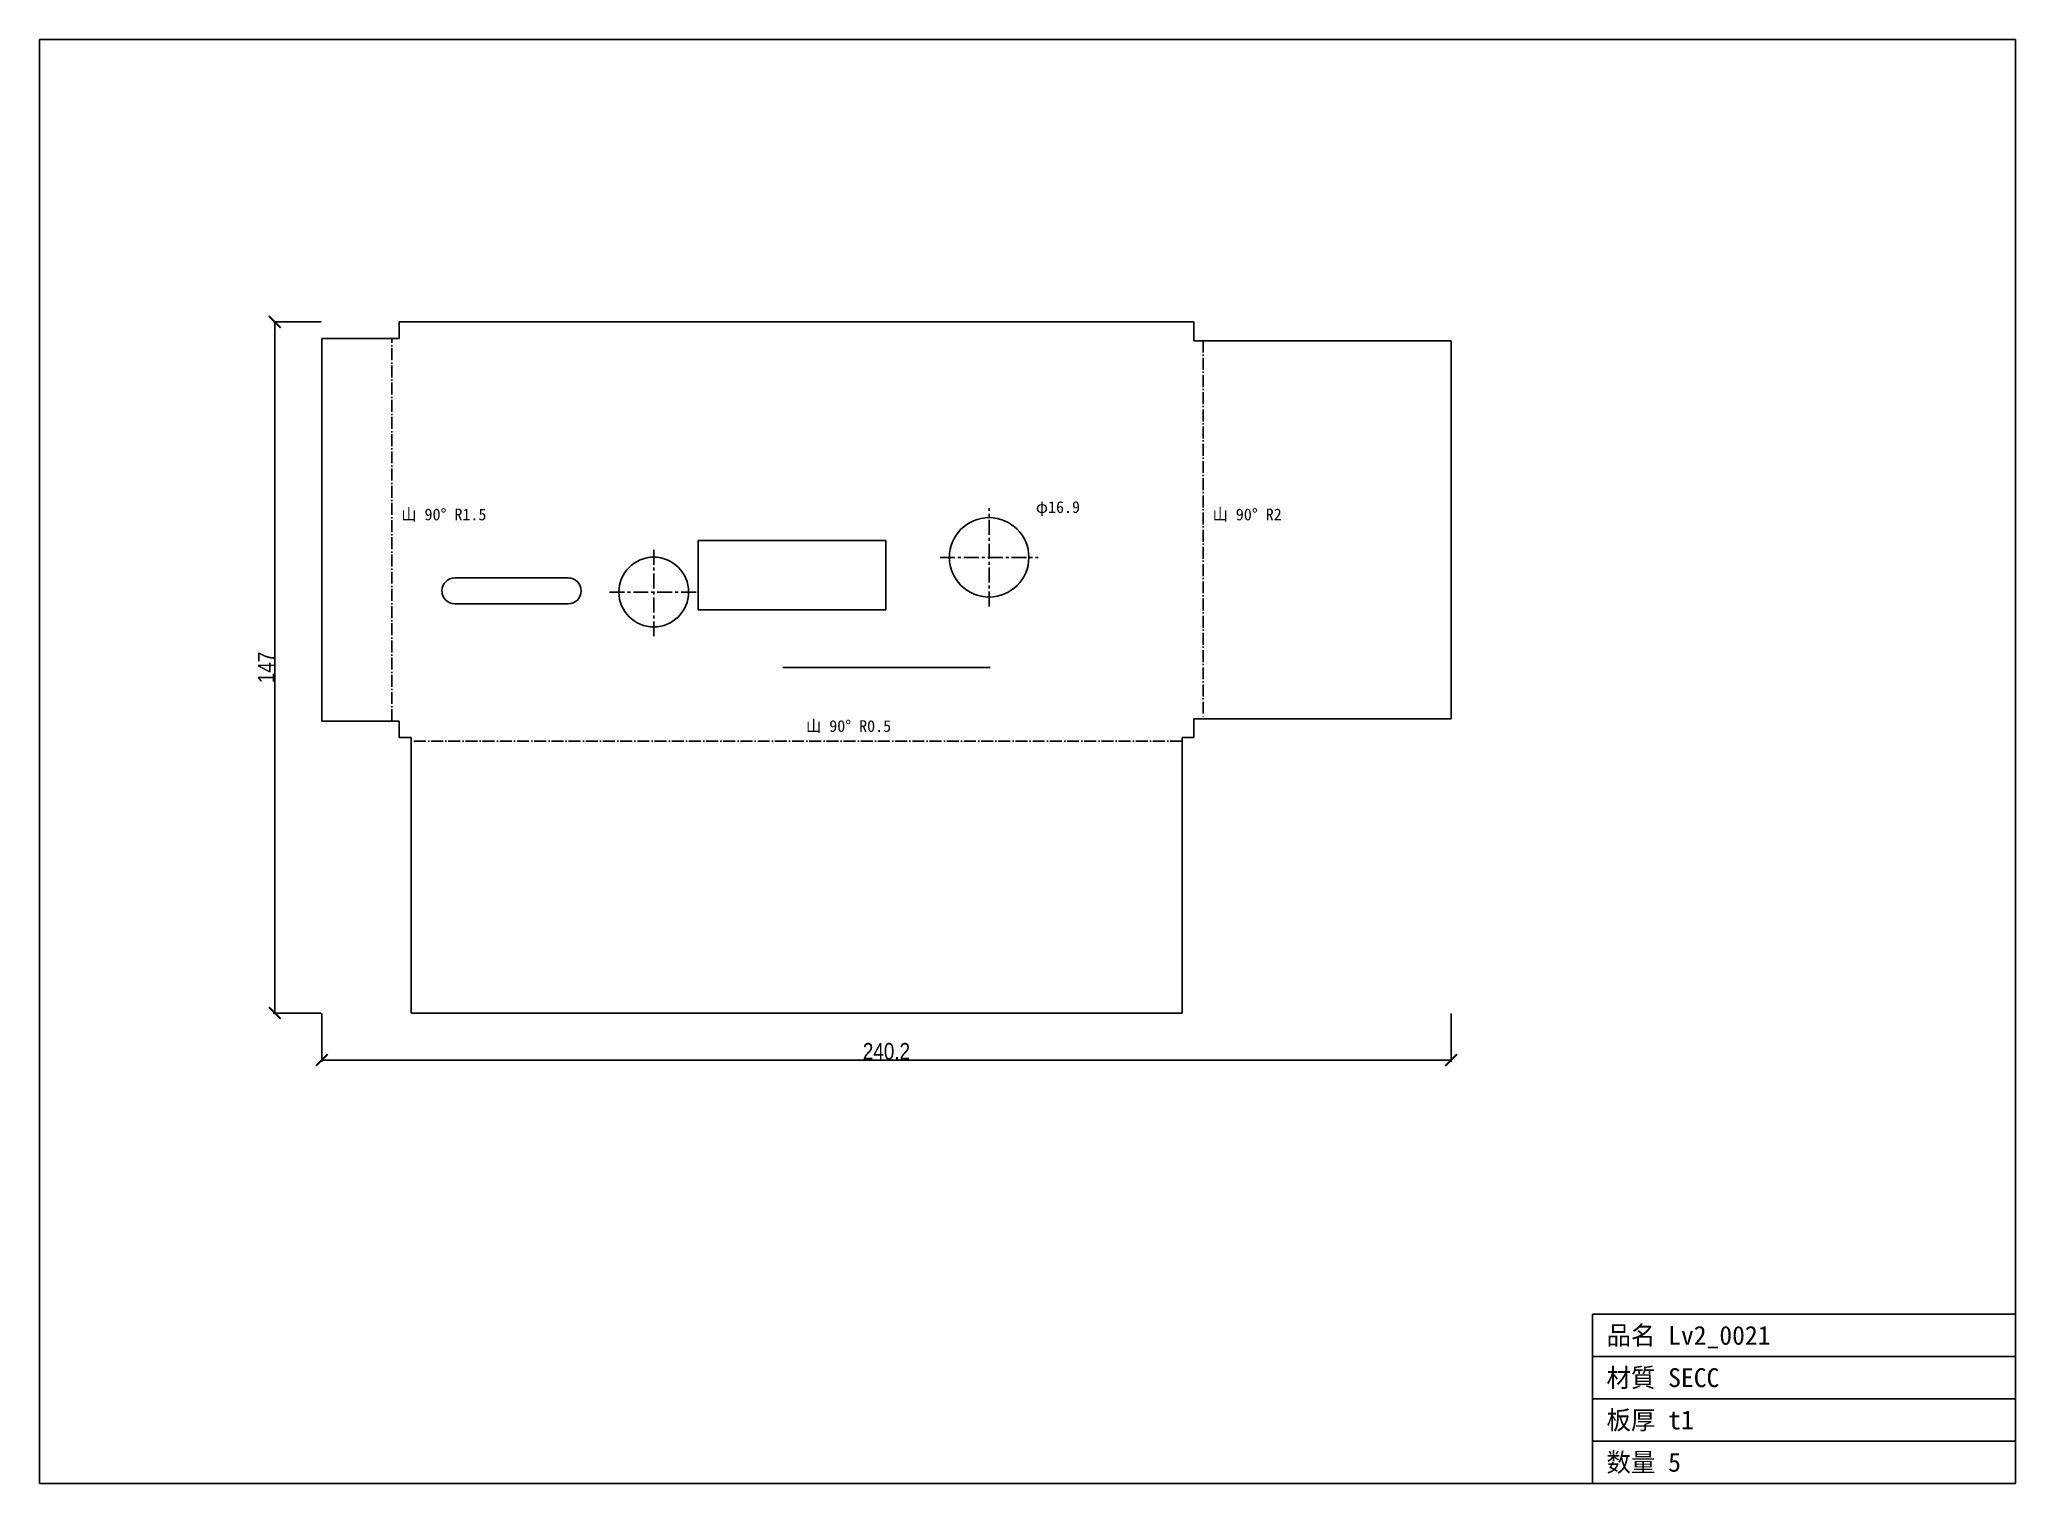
# Model space of a CAD drawing. Header units: millimetres. Extents: x -77 to 344, y -159 to 148.
import ezdxf

# ---------------------------------------------------------------- set-up
doc = ezdxf.new("R2010")
doc.units = ezdxf.units.MM
doc.linetypes.add('CENTER', pattern=[5.08, 3.175, -0.635, 0.635, -0.635])
doc.linetypes.add('DASHDOT', pattern=[3.556, 2.54, -0.508, 0, -0.508])
for name, color, linetype in [('BEND', 7, 'Continuous'), ('CENTER', 7, 'Continuous'), ('CUT', 7, 'Continuous'), ('DIM', 7, 'Continuous'), ('FRAME', 7, 'Continuous'), ('MARK', 7, 'Continuous'), ('TEXT', 7, 'Continuous')]:
    doc.layers.add(name, color=color, linetype=linetype)
doc.styles.add('OpenSansCondensed-Light', font='OpenSansCondensed-Light.ttf')
doc.dimstyles.new('EZDXF', dxfattribs={"dimtxt": 0.25, "dimasz": 0.175, "dimexe": 0.375, "dimexo": 0.125, "dimgap": 0.1, "dimtad": 1, "dimlfac": 100, "dimzin": 12, "dimdsep": 46, "dimtxsty": 'OpenSansCondensed-Light', "dimblk": 'ARCHTICK', "dimcen": 2.5, "dimazin": 3, "dimtfac": 0.5, "dimtmove": 2, "dimatfit": 3})

# ---------------------------------------------------------------- blocks, each defined once
blk = doc.blocks.new('_ARCHTICK')
at = {"color": 0, "linetype": 'BYBLOCK', "const_width": 0.15}
blk.add_lwpolyline([(-0.5, -0.5), (0.5, 0.5)], dxfattribs=at)

msp = doc.modelspace()

# ---------------------------------------------------------------- linework, layer by layer
at = {"layer": 'BEND', "color": 3, "linetype": 'DASHDOT'}
for p, q in [((-1.57, 3.5), (-1.57, 84.91)), ((170.99, 84.41), (170.99, 4)), ((166.52, -0.79), (2.5, -0.79))]:
    msp.add_line(p, q, dxfattribs=at)
at = {"layer": 'CENTER', "color": 1, "linetype": 'CENTER'}
for p, q in [((125.46, 27.89), (125.46, 48.78)), ((54.13, 21.54), (54.13, 40.37)), ((115.02, 38.34), (135.91, 38.34)), ((44.71, 30.96), (63.54, 30.96))]:
    msp.add_line(p, q, dxfattribs=at)
at = {"layer": 'CUT'}
for p, q in [((169.02, 88.41), (0, 88.41)), ((0, 88.41), (0, 84.91)), ((169.02, 84.41), (169.02, 88.41)), ((0, 84.91), (-16.47, 84.91)), ((-16.47, 84.91), (-16.47, 3.5)), ((223.73, 84.41), (169.02, 84.41)), ((223.73, 4), (223.73, 84.41)), ((63.55, 27.16), (63.55, 41.91)), ((63.55, 41.91), (103.47, 41.91)), ((103.47, 41.91), (103.47, 27.16)), ((11.83, 33.97), (35.94, 33.97)), ((35.94, 28.45), (11.83, 28.45)), ((103.47, 27.16), (63.55, 27.16)), ((-16.47, 3.5), (0, 3.5)), ((0, 3.5), (0, 0)), ((0, 0), (2.5, 0)), ((2.5, 0), (2.5, -58.57)), ((166.52, -58.57), (166.52, 0)), ((166.52, 0), (169.02, 0)), ((169.02, 0), (169.02, 4)), ((169.02, 4), (223.73, 4)), ((2.5, -58.57), (166.52, -58.57))]:
    msp.add_line(p, q, dxfattribs=at)
for centre, radius in [((125.46, 38.34), 8.45), ((54.13, 30.96), 7.42)]:
    msp.add_circle(centre, radius, dxfattribs=at)
for centre, start, end in [((11.83, 31.21), 90, -90), ((35.94, 31.21), -90, 90)]:
    msp.add_arc(centre, 2.76, start, end, dxfattribs=at)
at = {"layer": 'FRAME'}
for p, q in [((343.78, 148.46), (-76.52, 148.46)), ((-76.52, 148.46), (-76.52, -158.62)), ((343.78, -158.62), (343.78, 148.46)), ((253.78, -158.62), (253.78, -122.62)), ((253.78, -122.62), (343.78, -122.62)), ((253.78, -131.62), (343.78, -131.62)), ((253.78, -140.62), (343.78, -140.62)), ((253.78, -149.62), (343.78, -149.62)), ((-76.52, -158.62), (343.78, -158.62))]:
    msp.add_line(p, q, dxfattribs=at)
at = {"layer": 'MARK'}
msp.add_line((81.58, 14.92), (125.68, 14.92), dxfattribs=at)

# ---------------------------------------------------------------- texts
at = {"layer": 'TEXT'}
for s, height, p in [('山 90° R1.5', 2.5, (0.43, 46.21)), ('φ16.9', 2.5, (135.41, 47.78)), ('山 90° R2', 2.5, (172.99, 46.21)), ('山 90° R0.5', 2.5, (86.51, 1.21)), ('品名 Lv2_0021', 4, (256.78, -129.12)), ('材質 SECC', 4, (256.78, -138.12)), ('板厚 t1', 4, (256.78, -147.12)), ('数量 5', 4, (256.78, -156.12))]:
    msp.add_text(s, height=height, dxfattribs=at).set_placement(p)

# ---------------------------------------------------------------- dimensions: what is measured, and where the dimension line sits
at = {"layer": 'DIM'}
msp.add_linear_dim(base=(-26.47, -58.57), p1=(-16.47, -58.57), p2=(-16.47, 88.41), angle=90, dimstyle='EZDXF', override={"dimtxt": 3.5, "dimasz": 2.5, "dimdec": 1, "dimlfac": 1}, dxfattribs=at).render()
msp.add_linear_dim(base=(-16.47, -68.57), p1=(-16.47, -58.57), p2=(223.73, -58.57), dimstyle='EZDXF', override={"dimtxt": 3.5, "dimasz": 2.5, "dimdec": 1, "dimlfac": 1}, dxfattribs=at).render()

doc.saveas('drawing.dxf')
